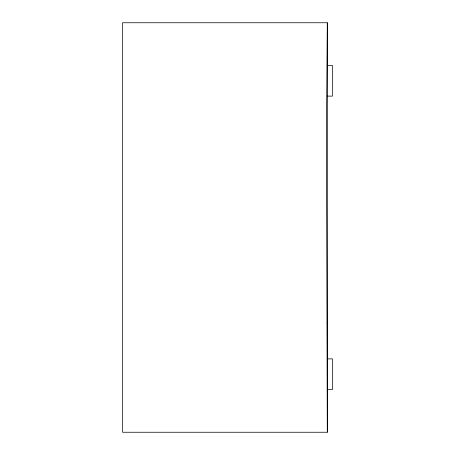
<?xml version="1.0" encoding="UTF-8"?>
<svg xmlns="http://www.w3.org/2000/svg" width="455" height="455" viewBox="0 0 455 455"><rect width="100%" height="100%" fill="white"/><g stroke="black" fill="none" stroke-linecap="round" stroke-linejoin="round"><path stroke-width="0.68" d="M327.316 22.75L326.462 131.95L327.316 432.25L122.566 432.25L122.566 22.75L327.316 22.75L327.316 432.25M327.316 65.406L332.434 65.406L332.434 96.119L327.316 96.119M327.003 323.05L327.316 323.05M327.316 358.881L332.434 358.881L332.434 389.594L327.316 389.594"/></g></svg>
